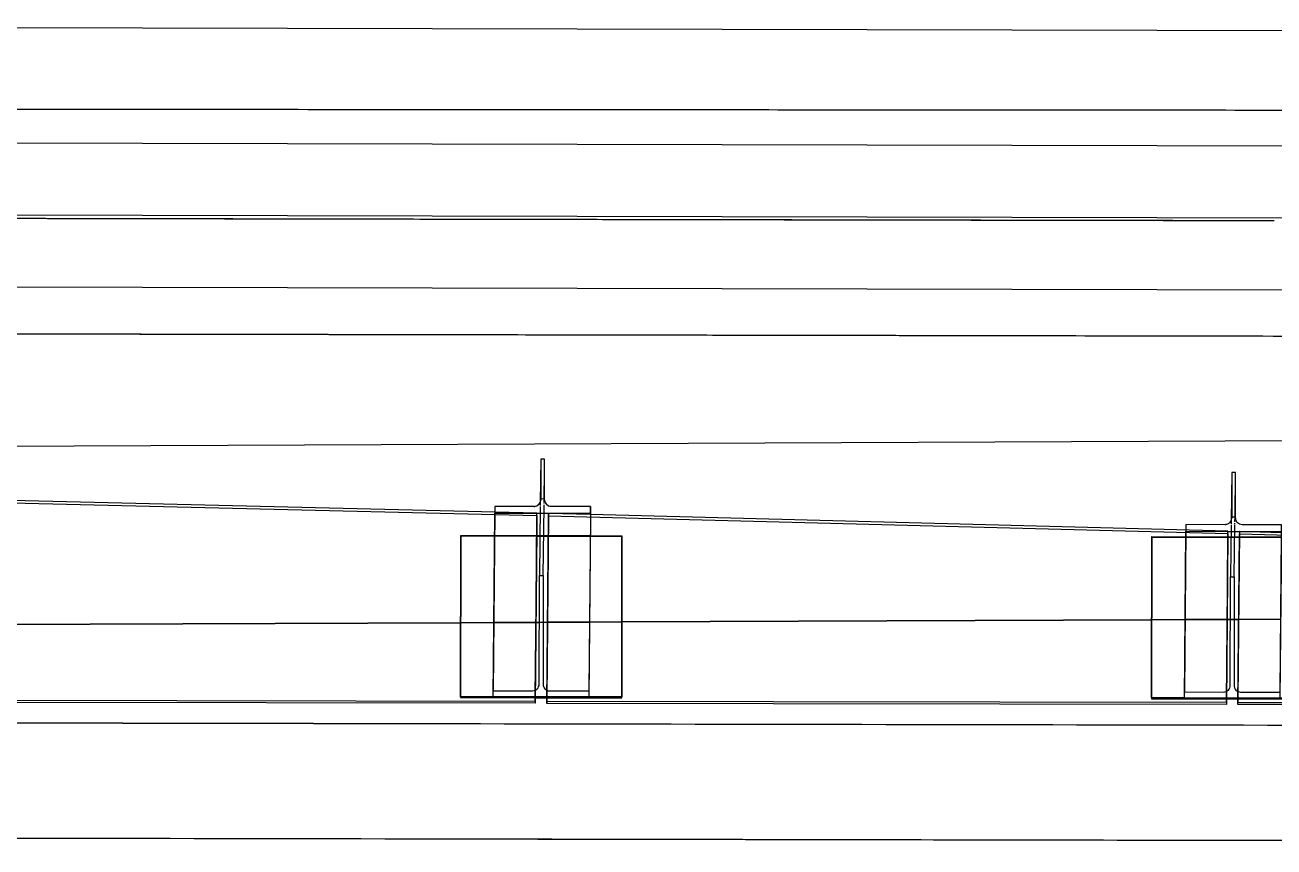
# Model space of a CAD drawing. Header units: metres. Extents: x -1161 to -1080, y 3 to 563.
# Drawn here: x -1099.566 to -1097.397, y 509.247 to 510.674 of the extents above; entities that cross this region are included whole.
import ezdxf

# ---------------------------------------------------------------- set-up
doc = ezdxf.new("R2010")
doc.units = ezdxf.units.M
doc.layers.add('A-GENM', color=7, linetype='Continuous', lineweight=35)

# ---------------------------------------------------------------- blocks, each defined once
blk = doc.blocks.new('CappingBeam_RS39A_CB04 - CappingBeam_RS39A_CB04-57951987-DRG-2873171 - BARRIER LAYOUT')
at = {"layer": 'A-GENM', "color": 253, "lineweight": 25, "true_color": 0xa3a3a3}
blk.add_open_spline([(109.4872, -4.711), (109.5435, -4.9245), (109.6562, -5.3515), (109.8816, -6.2056), (110.1633, -7.2733), (110.5014, -8.5546), (110.8394, -9.8358), (111.1775, -11.1169), (111.5155, -12.398), (111.8487, -13.6607), (112.0692, -14.4963), (112.177, -14.9048)], degree=3, knots=[0, 0, 0, 0, 0.0208333, 0.0416667, 0.0833333, 0.125, 0.1666667, 0.2083333, 0.25, 0.2916667, 0.3315316, 0.3315316, 0.3315316, 0.3315316], dxfattribs=at)
at = {"layer": 'A-GENM', "color": 9, "lineweight": 25, "true_color": 0xbebebe}
for points in [[(109.8253, -5.9921), (109.9379, -6.4192), (110.0506, -6.8463), (110.1633, -7.2733)], [(110.1633, -7.2733), (110.276, -7.7004), (110.3887, -8.1275), (110.5014, -8.5546)], [(110.5014, -8.5546), (110.6141, -8.9816), (110.7268, -9.4087), (110.8394, -9.8358)]]:
    blk.add_open_spline(points, degree=3, dxfattribs=at)
blk = doc.blocks.new('StitchPour_RS39A_05 - StitchPour_RS39A_05-60503718-DRG-2873171 - BARRIER LAYOUT')
at = {"layer": 'A-GENM', "color": 253, "lineweight": 25, "true_color": 0xa3a3a3}
blk.add_open_spline([(109.3269, -4.8872), (109.3722, -5.059), (109.4739, -5.4444), (109.6883, -6.2568), (109.97, -7.3246), (110.3081, -8.6059), (110.6461, -9.8872), (110.9842, -11.1684), (111.3223, -12.4497), (111.6554, -13.7122), (111.8759, -14.5478), (111.9837, -14.9562)], degree=3, knots=[0.004072, 0.004072, 0.004072, 0.004072, 0.0208333, 0.0416667, 0.0833333, 0.125, 0.1666667, 0.2083333, 0.25, 0.2916667, 0.3315159, 0.3315159, 0.3315159, 0.3315159], dxfattribs=at)
at = {"layer": 'A-GENM', "color": 9, "lineweight": 25, "true_color": 0xbebebe}
for points in [[(109.6319, -6.0433), (109.7446, -6.4704), (109.8573, -6.8975), (109.97, -7.3246)], [(109.97, -7.3246), (109.975, -7.3435), (109.98, -7.3624), (109.9849, -7.3813)], [(110.2112, -8.2388), (110.2435, -8.3611), (110.2758, -8.4835), (110.3081, -8.6059)], [(110.3081, -8.6059), (110.4208, -9.033), (110.5335, -9.4601), (110.6461, -9.8872)]]:
    blk.add_open_spline(points, degree=3, dxfattribs=at)
at = {"layer": 'A-GENM', "color": 253, "lineweight": 25, "true_color": 0xa3a3a3}
blk.add_open_spline([(109.9849, -7.3813), (110.0604, -7.6671), (110.1358, -7.9529), (110.2112, -8.2388)], degree=3, dxfattribs=at)
blk = doc.blocks.new('SCR_SW_2 - SCR_SW_2-66993693-DRG-2873171 - BARRIER LAYOUT')
at = {"layer": 'A-GENM', "color": 253, "lineweight": 25, "true_color": 0xa3a3a3}
for p, q in [((0, -0.004), (0.0024, 0.3482)), ((0.0023, 0.3482), (0.002, 0.2944)), ((0.0024, 0.3522), (0.0023, 0.3482)), ((0.0024, 0.3482), (0.0024, 0.3522)), ((0.0754, 0.3506), (0.0024, 0.3522)), ((0.0024, 0.3482), (1.1823, 0.3222)), ((1.1823, 0.3262), (0.0754, 0.3506)), ((1.1822, 0.3222), (1.1823, 0.326)), ((1.1823, 0.3222), (1.1823, 0.3262)), ((1.1812, 0.1697), (1.1822, 0.3222)), ((1.1823, 0.3222), (1.1821, 0.2965)), ((0.002, 0.2944), (0, 0)), ((1.1821, 0.2965), (1.18, -0.0039)), ((1.18, 0.0059), (1.1812, 0.1697)), ((0.0001, 0), (1.18, 0)), ((1.18, 0), (1.18, 0.0059)), ((1.18, 0), (1.18, -0.0039)), ((0, 0), (0, -0.004)), ((0.1213, -0.004), (0, -0.004)), ((1.18, -0.0039), (0.1213, -0.004))]:
    blk.add_line(p, q, dxfattribs=at)
blk = doc.blocks.new('SCR_SW_3 - SCR_SW_3-66993694-DRG-2873171 - BARRIER LAYOUT')
at = {"layer": 'A-GENM', "color": 253, "lineweight": 25, "true_color": 0xa3a3a3}
for p, q in [((0.0022, 0.3218), (0.0022, 0.3257)), ((0.0022, 0.3257), (0.0022, 0.3218)), ((0.0752, 0.3239), (0.0022, 0.3257)), ((0, -0.004), (0.0022, 0.3218)), ((0.0022, 0.3218), (0.0001, 0.0059)), ((0.0022, 0.3218), (1.182, 0.2929)), ((1.182, 0.2969), (0.0752, 0.3239)), ((1.182, 0.2929), (1.1801, -0.004)), ((1.1814, 0.1992), (1.182, 0.2966)), ((1.182, 0.2929), (1.182, 0.2969)), ((1.1801, 0), (1.1814, 0.1992)), ((0.0001, 0.0059), (0, 0)), ((0, 0), (0, -0.004)), ((0, 0), (1.1801, 0)), ((1.1801, -0.004), (0, -0.004)), ((1.1801, 0), (1.1801, -0.004))]:
    blk.add_line(p, q, dxfattribs=at)
blk = doc.blocks.new('SCR_SW_4 - SCR_SW_4-66993695-DRG-2873171 - BARRIER LAYOUT')
at = {"layer": 'A-GENM', "color": 253, "lineweight": 25, "true_color": 0xa3a3a3}
for p, q in [((0.0067, 0.2675), (1.1004, 0.2963)), ((1.1004, 0.2924), (0.0067, 0.2635)), ((1.1004, 0.2963), (1.1004, 0.2924)), ((1.1004, 0.2963), (1.1024, 0.0059)), ((1.1025, -0.0039), (1.1004, 0.2924)), ((0, 0), (0.0067, 0.2672)), ((0.0067, 0.2635), (0, -0.004)), ((0.0067, 0.2635), (0.0067, 0.2675)), ((1.1024, 0), (0.0001, 0)), ((1.1024, 0.0059), (1.1025, 0)), ((1.1025, -0.0039), (1.1025, 0)), ((0, 0), (0, -0.004)), ((0, -0.004), (1.1025, -0.0039))]:
    blk.add_line(p, q, dxfattribs=at)
blk = doc.blocks.new('POST_2180_1B_310UB - 1B-68650721-DRG-2873171 - BARRIER LAYOUT')
at = {"layer": 'A-GENM', "color": 253, "lineweight": 25, "true_color": 0xa3a3a3}
for p, q in [((-1098.67, 509.9198), (-1098.6709, 509.8449)), ((-1098.6633, 509.9198), (-1098.67, 509.9198)), ((-1098.67, 509.9198), (-1098.67, 509.8992)), ((-1098.6636, 509.8999), (-1098.6633, 509.9198)), ((-1098.6633, 509.8991), (-1098.6633, 509.9198)), ((-1098.67, 509.8992), (-1098.67, 509.851)), ((-1098.6642, 509.8494), (-1098.6636, 509.8991)), ((-1098.6633, 509.8509), (-1098.6633, 509.8991)), ((-1098.6734, 509.8412), (-1098.6771, 509.8388)), ((-1098.6709, 509.8428), (-1098.671, 509.8396)), ((-1098.6709, 509.8449), (-1098.6709, 509.8431)), ((-1098.67, 509.851), (-1098.67, 509.8492)), ((-1098.6633, 509.8509), (-1098.67, 509.851)), ((-1098.6642, 509.8473), (-1098.6642, 509.8492)), ((-1098.6642, 509.8453), (-1098.6642, 509.847)), ((-1098.6642, 509.8429), (-1098.6642, 509.8445)), ((-1098.6633, 509.8492), (-1098.6633, 509.8509)), ((-1098.6563, 509.8387), (-1098.66, 509.8412)), ((-1098.7498, 509.8282), (-1098.7525, 509.5183)), ((-1098.7525, 509.5063), (-1098.7497, 509.8264)), ((-1098.7497, 509.838), (-1098.7498, 509.8282)), ((-1098.6814, 509.8379), (-1098.7497, 509.838)), ((-1098.7497, 509.838), (-1098.7497, 509.8282)), ((-1098.7497, 509.8282), (-1098.7497, 509.8264)), ((-1098.7497, 509.8264), (-1098.6767, 509.8262)), ((-1098.6792, 509.8381), (-1098.6803, 509.838)), ((-1098.6771, 509.8388), (-1098.6792, 509.8381)), ((-1098.6767, 509.8262), (-1098.5837, 509.8261)), ((-1098.671, 509.8379), (-1098.6724, 509.7181)), ((-1098.6657, 509.718), (-1098.6643, 509.8379)), ((-1098.6643, 509.8387), (-1098.6643, 509.8406)), ((-1098.6542, 509.8381), (-1098.6563, 509.8387)), ((-1098.6519, 509.8379), (-1098.6542, 509.8381)), ((-1098.5837, 509.8377), (-1098.6519, 509.8379)), ((-1098.5838, 509.8201), (-1098.5865, 509.518)), ((-1098.5838, 509.8201), (-1098.5865, 509.506)), ((-1098.5837, 509.8377), (-1098.5838, 509.8261)), ((-1098.5838, 509.8261), (-1098.5838, 509.8241)), ((-1098.5838, 509.8241), (-1098.5838, 509.8201)), ((-1098.5837, 509.824), (-1098.5838, 509.8201)), ((-1098.5837, 509.8261), (-1098.5837, 509.8377)), ((-1098.5837, 509.8261), (-1098.5837, 509.824)), ((-1098.6728, 509.5297), (-1098.6724, 509.7181)), ((-1098.6714, 509.7181), (-1098.6657, 509.718)), ((-1098.6657, 509.718), (-1098.6661, 509.5297)), ((-1098.7525, 509.5063), (-1098.7525, 509.5183)), ((-1098.7524, 509.5183), (-1098.6842, 509.5181)), ((-1098.6842, 509.5181), (-1098.682, 509.5184)), ((-1098.682, 509.5184), (-1098.6798, 509.519)), ((-1098.6794, 509.5193), (-1098.6761, 509.5215)), ((-1098.6628, 509.5215), (-1098.6593, 509.5191)), ((-1098.6591, 509.519), (-1098.657, 509.5183)), ((-1098.657, 509.5183), (-1098.6547, 509.5181)), ((-1098.6547, 509.5181), (-1098.5865, 509.518)), ((-1098.5865, 509.518), (-1098.5865, 509.506)), ((-1098.6795, 509.5061), (-1098.7525, 509.5063)), ((-1098.6594, 509.5061), (-1098.6795, 509.5061)), ((-1098.5865, 509.506), (-1098.6594, 509.5061))]:
    blk.add_line(p, q, dxfattribs=at)
for centre, start_param, end_param in [((-1098.6814, 509.8492), 2.363455, 3.148876), ((-1098.6519, 509.8491), 0.00726, 0.792682), ((-1098.6814, 509.8492), 1.578068, 1.628111), ((-1098.6814, 509.8492), 1.628111, 1.678153)]:
    blk.add_ellipse(centre, major_axis=(-0.0114, 0.0001), ratio=0.989162, start_param=start_param, end_param=end_param, dxfattribs=at)
for points in [[(-1098.6761, 509.5215), (-1098.675, 509.5226), (-1098.6734, 509.5252), (-1098.6728, 509.5282), (-1098.6728, 509.5297)], [(-1098.6661, 509.5297), (-1098.6661, 509.5281), (-1098.6655, 509.5252), (-1098.6639, 509.5226), (-1098.6628, 509.5215)]]:
    blk.add_open_spline(points, degree=3, dxfattribs=at)
blk = doc.blocks.new('POST_1980_1B_310UB - 1B-68650722-DRG-2873171 - BARRIER LAYOUT')
at = {"layer": 'A-GENM', "color": 253, "lineweight": 25, "true_color": 0xa3a3a3}
for p, q in [((-1097.4703, 509.8967), (-1097.4713, 509.8131)), ((-1097.4636, 509.8967), (-1097.4703, 509.8967)), ((-1097.4703, 509.8967), (-1097.4703, 509.8677)), ((-1097.4645, 509.8179), (-1097.4636, 509.8967)), ((-1097.4636, 509.8676), (-1097.4636, 509.8967)), ((-1097.4703, 509.8677), (-1097.4703, 509.8195)), ((-1097.4636, 509.8194), (-1097.4636, 509.8676)), ((-1097.4703, 509.8195), (-1097.4703, 509.8177)), ((-1097.4636, 509.8194), (-1097.4703, 509.8195)), ((-1097.4636, 509.8177), (-1097.4636, 509.8194)), ((-1097.5499, 509.8065), (-1097.55, 509.7969)), ((-1097.5499, 509.8065), (-1097.55, 509.7969)), ((-1097.4817, 509.8064), (-1097.5499, 509.8065)), ((-1097.4794, 509.8066), (-1097.4806, 509.8065)), ((-1097.4773, 509.8073), (-1097.4794, 509.8066)), ((-1097.4736, 509.8097), (-1097.4773, 509.8073)), ((-1097.4714, 509.8064), (-1097.4725, 509.7159)), ((-1097.4713, 509.8131), (-1097.4713, 509.8116)), ((-1097.4713, 509.8113), (-1097.4713, 509.8081)), ((-1097.4658, 509.7159), (-1097.4647, 509.8064)), ((-1097.4646, 509.8139), (-1097.4646, 509.8155)), ((-1097.4646, 509.8114), (-1097.4646, 509.813)), ((-1097.4646, 509.8072), (-1097.4646, 509.8091)), ((-1097.4645, 509.8158), (-1097.4645, 509.8177)), ((-1097.4566, 509.8072), (-1097.4603, 509.8097)), ((-1097.4544, 509.8066), (-1097.4566, 509.8072)), ((-1097.4522, 509.8064), (-1097.4544, 509.8066)), ((-1097.3839, 509.8062), (-1097.4522, 509.8064)), ((-1097.384, 509.7946), (-1097.3839, 509.8062)), ((-1097.3839, 509.8062), (-1097.384, 509.7946)), ((-1097.55, 509.7967), (-1097.5525, 509.5161)), ((-1097.5525, 509.5041), (-1097.55, 509.7949)), ((-1097.55, 509.7967), (-1097.55, 509.7949)), ((-1097.55, 509.7949), (-1097.477, 509.7947)), ((-1097.477, 509.7947), (-1097.384, 509.7946)), ((-1097.3841, 509.7884), (-1097.3865, 509.5158)), ((-1097.384, 509.7884), (-1097.3865, 509.5038)), ((-1097.384, 509.7946), (-1097.3841, 509.7924)), ((-1097.3841, 509.7924), (-1097.3841, 509.7884)), ((-1097.384, 509.7946), (-1097.384, 509.7924)), ((-1097.384, 509.7924), (-1097.384, 509.7884)), ((-1097.4728, 509.5276), (-1097.4725, 509.7159)), ((-1097.4712, 509.7159), (-1097.4658, 509.7159)), ((-1097.4658, 509.7159), (-1097.4661, 509.5275)), ((-1097.5525, 509.5041), (-1097.5525, 509.5161)), ((-1097.5524, 509.5161), (-1097.4842, 509.516)), ((-1097.4842, 509.516), (-1097.482, 509.5162)), ((-1097.482, 509.5162), (-1097.4798, 509.5169)), ((-1097.4793, 509.5172), (-1097.4761, 509.5194)), ((-1097.4628, 509.5194), (-1097.4594, 509.517)), ((-1097.4591, 509.5168), (-1097.457, 509.5162)), ((-1097.457, 509.5162), (-1097.4547, 509.5159)), ((-1097.4547, 509.5159), (-1097.3865, 509.5158)), ((-1097.3865, 509.5158), (-1097.3865, 509.5038)), ((-1097.4794, 509.504), (-1097.5525, 509.5041)), ((-1097.4595, 509.504), (-1097.4794, 509.504)), ((-1097.3865, 509.5038), (-1097.4595, 509.504))]:
    blk.add_line(p, q, dxfattribs=at)
for centre, start_param, end_param in [((-1097.4817, 509.8177), 1.578068, 1.628111), ((-1097.4817, 509.8177), 1.628111, 1.678153), ((-1097.4817, 509.8177), 2.363455, 3.148876), ((-1097.4522, 509.8176), 0.00726, 0.792682)]:
    blk.add_ellipse(centre, major_axis=(-0.0114, 0.0001), ratio=0.989162, start_param=start_param, end_param=end_param, dxfattribs=at)
for points in [[(-1097.4761, 509.5194), (-1097.475, 509.5205), (-1097.4734, 509.523), (-1097.4728, 509.526), (-1097.4728, 509.5276)], [(-1097.4661, 509.5275), (-1097.4661, 509.526), (-1097.4655, 509.523), (-1097.4639, 509.5205), (-1097.4628, 509.5194)]]:
    blk.add_open_spline(points, degree=3, dxfattribs=at)
blk = doc.blocks.new('PLATE ph - PLATE ph-V10-DRG-2873171 - BARRIER LAYOUT')
at = {"layer": 'A-GENM', "color": 253, "lineweight": 25, "true_color": 0xa3a3a3}
for p, q in [((-1098.8095, 509.5079), (-1098.809, 509.7878)), ((-1098.809, 509.7863), (-1098.8095, 509.5064)), ((-1098.809, 509.7878), (-1098.75, 509.7877)), ((-1098.809, 509.7863), (-1098.809, 509.7878)), ((-1098.7501, 509.7862), (-1098.809, 509.7863)), ((-1098.677, 509.786), (-1098.7501, 509.7862)), ((-1098.75, 509.7877), (-1098.677, 509.7875)), ((-1098.677, 509.7875), (-1098.6716, 509.7875)), ((-1098.6723, 509.786), (-1098.677, 509.786)), ((-1098.6706, 509.7875), (-1098.6571, 509.7875)), ((-1098.6571, 509.786), (-1098.6706, 509.786)), ((-1098.6571, 509.7875), (-1098.584, 509.7874)), ((-1098.5841, 509.7859), (-1098.6571, 509.786)), ((-1098.529, 509.7858), (-1098.5841, 509.7859)), ((-1098.584, 509.7874), (-1098.529, 509.7873)), ((-1098.529, 509.7873), (-1098.5295, 509.5074)), ((-1098.5295, 509.5059), (-1098.529, 509.7858)), ((-1098.529, 509.7873), (-1098.529, 509.7858)), ((-1098.7525, 509.5078), (-1098.8095, 509.5079)), ((-1098.8095, 509.5079), (-1098.8095, 509.5064)), ((-1098.8095, 509.5064), (-1098.6795, 509.5061)), ((-1098.6795, 509.5076), (-1098.7525, 509.5078)), ((-1098.6594, 509.5076), (-1098.6795, 509.5076)), ((-1098.6795, 509.5061), (-1098.6594, 509.5061)), ((-1098.5865, 509.5075), (-1098.6594, 509.5076)), ((-1098.6594, 509.5061), (-1098.5295, 509.5059)), ((-1098.5295, 509.5074), (-1098.5865, 509.5075)), ((-1098.5295, 509.5059), (-1098.5295, 509.5074))]:
    blk.add_line(p, q, dxfattribs=at)
blk = doc.blocks.new('PLATE ph - PLATE ph-V11-DRG-2873171 - BARRIER LAYOUT')
at = {"layer": 'A-GENM', "color": 253, "lineweight": 25, "true_color": 0xa3a3a3}
for p, q in [((-1097.6095, 509.5057), (-1097.609, 509.7856)), ((-1097.609, 509.7841), (-1097.6095, 509.5042)), ((-1097.609, 509.7856), (-1097.55, 509.7855)), ((-1097.609, 509.7841), (-1097.609, 509.7856)), ((-1097.5501, 509.784), (-1097.609, 509.7841)), ((-1097.4771, 509.7839), (-1097.5501, 509.784)), ((-1097.55, 509.7855), (-1097.4771, 509.7854)), ((-1097.4771, 509.7854), (-1097.4716, 509.7854)), ((-1097.4723, 509.7839), (-1097.4771, 509.7839)), ((-1097.4706, 509.7854), (-1097.457, 509.7854)), ((-1097.457, 509.7839), (-1097.4706, 509.7839)), ((-1097.457, 509.7854), (-1097.384, 509.7852)), ((-1097.3841, 509.7837), (-1097.457, 509.7839)), ((-1097.329, 509.7836), (-1097.3841, 509.7837)), ((-1097.384, 509.7852), (-1097.329, 509.7851)), ((-1097.329, 509.7851), (-1097.3295, 509.5052)), ((-1097.3295, 509.5038), (-1097.329, 509.7836)), ((-1097.329, 509.7851), (-1097.329, 509.7836)), ((-1097.5525, 509.5056), (-1097.6095, 509.5057)), ((-1097.6095, 509.5057), (-1097.6095, 509.5042)), ((-1097.6095, 509.5042), (-1097.4794, 509.504)), ((-1097.4794, 509.5055), (-1097.5525, 509.5056)), ((-1097.4595, 509.5055), (-1097.4794, 509.5055)), ((-1097.4794, 509.504), (-1097.4595, 509.504)), ((-1097.3865, 509.5053), (-1097.4595, 509.5055)), ((-1097.4595, 509.504), (-1097.3295, 509.5038)), ((-1097.3295, 509.5052), (-1097.3865, 509.5053)), ((-1097.3295, 509.5038), (-1097.3295, 509.5052))]:
    blk.add_line(p, q, dxfattribs=at)
blk = doc.blocks.new('Top of Pavement - RL A - Top of Pavement - RL A-68818558-DRG-2873171 - BARRIER LAYOUT')
at = {"layer": 'A-GENM', "color": 9, "lineweight": 25, "true_color": 0xbebebe}
for points, knots in [([(110.3205, -5.2228), (110.3358, -5.2808), (110.3791, -5.4446), (110.4502, -5.7142), (110.5618, -6.1374), (110.7014, -6.6663), (110.8689, -7.301), (111.0364, -7.9357), (111.2038, -8.5704), (111.3713, -9.2051), (111.5388, -9.8398), (111.7063, -10.4745), (111.8179, -10.8976), (111.8737, -11.1092)], [0.66693572, 0.66693572, 0.66693572, 0.66693572, 0.66818182, 0.67045455, 0.67272727, 0.67727273, 0.68181818, 0.68636364, 0.69090909, 0.69545455, 0.7, 0.70454545, 0.70909091, 0.70909091, 0.70909091, 0.70909091]), ([(111.35, -8.3409), (111.3102, -8.19), (111.2145, -7.8275), (111.1189, -7.465), (111.063, -7.2534)], [0.310393683, 0.310393683, 0.310393683, 0.310393683, 0.313636364, 0.318181818, 0.318181818, 0.318181818, 0.318181818])]:
    blk.add_open_spline(points, degree=3, knots=knots, dxfattribs=at)
blk.add_open_spline([(111.063, -7.2534), (111.0072, -7.0418), (110.8955, -6.6187), (110.7839, -6.1955), (110.7281, -5.9839)], degree=3, dxfattribs=at)
blk = doc.blocks.new('T2DPAA-T2D-C3S-RS-M3D-100334_rvt-1-DRG-2873171 - BARRIER LAYOUT')
at = {"layer": 'A-GENM', "color": 253, "lineweight": 25, "true_color": 0xa3a3a3}
for p, q in [((-1101.3812, 510.6736), (-1096.6013, 510.662)), ((-1101.3816, 510.4736), (-1096.6016, 510.462)), ((-1101.3818, 510.3486), (-1096.6018, 510.337)), ((-1101.382, 510.2236), (-1096.6021, 510.212)), ((-1101.0621, 509.9367), (-1096.6025, 509.9555)), ((-1101.0621, 509.9367), (-1096.6025, 509.9555)), ((-1099.7293, 509.6325), (-1098.8092, 509.6363)), ((-1098.8092, 509.6363), (-1099.7293, 509.6325)), ((-1098.8092, 509.6363), (-1098.7513, 509.6366)), ((-1098.7513, 509.6366), (-1098.8092, 509.6363)), ((-1098.7513, 509.6366), (-1098.6783, 509.6369)), ((-1098.6783, 509.6369), (-1098.7513, 509.6366)), ((-1098.6783, 509.6369), (-1098.6726, 509.6369)), ((-1098.6726, 509.6369), (-1098.6783, 509.6369)), ((-1098.672, 509.6369), (-1098.6583, 509.637)), ((-1098.6583, 509.637), (-1098.672, 509.6369)), ((-1098.6583, 509.637), (-1098.5853, 509.6373)), ((-1098.5853, 509.6373), (-1098.6583, 509.637)), ((-1098.5853, 509.6373), (-1098.5292, 509.6375)), ((-1098.5292, 509.6375), (-1098.5853, 509.6373)), ((-1098.5292, 509.6375), (-1097.6092, 509.6414)), ((-1097.6092, 509.6414), (-1098.5292, 509.6375)), ((-1097.6092, 509.6414), (-1097.5513, 509.6416)), ((-1097.5513, 509.6416), (-1097.6092, 509.6414)), ((-1097.5513, 509.6416), (-1097.4783, 509.6419)), ((-1097.4783, 509.6419), (-1097.5513, 509.6416)), ((-1097.4783, 509.6419), (-1097.4726, 509.642)), ((-1097.4726, 509.642), (-1097.4783, 509.6419)), ((-1097.472, 509.642), (-1097.4583, 509.642)), ((-1097.4583, 509.642), (-1097.472, 509.642)), ((-1097.4583, 509.642), (-1097.3853, 509.6423)), ((-1097.3853, 509.6423), (-1097.4583, 509.642))]:
    blk.add_line(p, q, dxfattribs=at)
at = {"layer": 'A-GENM', "color": 9, "lineweight": 25, "true_color": 0xbebebe}
for points, knots in [([(-1098.4481, 510.5262), (-1098.5407, 510.5263), (-1098.7218, 510.5264), (-1098.9915, 510.5266), (-1099.3455, 510.5268), (-1099.6996, 510.527), (-1100.0537, 510.5273), (-1100.2927, 510.5276), (-1100.4432, 510.5277), (-1100.5052, 510.5278)], [0.38633, 0.38633, 0.38633, 0.38633, 0.4444444, 0.5, 0.5555556, 0.6666667, 0.7222222, 0.7777778, 0.8166855, 0.8166855, 0.8166855, 0.8166855]), ([(-1097.3968, 510.3337), (-1097.5436, 510.3339), (-1097.8727, 510.3345), (-1098.3843, 510.3354), (-1098.9313, 510.3364), (-1099.4784, 510.3374), (-1100.0254, 510.3384), (-1100.5725, 510.3393), (-1101.0247, 510.3401), (-1101.2944, 510.3406), (-1101.3818, 510.3408)], [0.0194966, 0.0194966, 0.0194966, 0.0194966, 0.1, 0.2, 0.3, 0.4, 0.5, 0.6, 0.7, 0.7479316, 0.7479316, 0.7479316, 0.7479316]), ([(-1099.4538, 510.1375), (-1099.3576, 510.1373), (-1099.1653, 510.137), (-1098.7806, 510.1363), (-1098.4921, 510.1358), (-1098.2998, 510.1354)], [0.6, 0.6, 0.6, 0.6, 0.65, 0.7, 0.8, 0.8, 0.8, 0.8])]:
    blk.add_open_spline(points, degree=3, knots=knots, dxfattribs=at)
at = {"layer": 'A-GENM', "color": 253, "lineweight": 25, "true_color": 0xa3a3a3}
for points in [[(-1098.1948, 510.526), (-1098.2793, 510.5261), (-1098.3637, 510.5261), (-1098.4481, 510.5262)], [(-1097.6637, 510.5256), (-1097.8407, 510.5258), (-1098.0178, 510.5259), (-1098.1948, 510.526)], [(-1097.1326, 510.5253), (-1097.3096, 510.5254), (-1097.4867, 510.5255), (-1097.6637, 510.5256)]]:
    blk.add_open_spline(points, degree=3, dxfattribs=at)
at = {"layer": 'A-GENM', "color": 9, "lineweight": 25, "true_color": 0xbebebe}
for points in [[(-1100.6078, 510.1395), (-1100.4155, 510.1392), (-1100.0308, 510.1385), (-1099.6461, 510.1378), (-1099.4538, 510.1375)], [(-1098.2998, 510.1354), (-1098.1075, 510.1351), (-1097.7228, 510.1344), (-1097.3381, 510.1337), (-1097.1458, 510.1334)]]:
    blk.add_open_spline(points, degree=3, dxfattribs=at)
at = {"layer": 'A-GENM', "color": 253, "lineweight": 25, "true_color": 0xa3a3a3}
for name, p, rotation in [('Top of Pavement - RL A - Top of Pavement - RL A-68818558-DRG-2873171 - BARRIER LAYOUT', (-1134.0578, 404.8616), 75.11694444444437), ('CappingBeam_RS39A_CB04 - CappingBeam_RS39A_CB04-57951987-DRG-2873171 - BARRIER LAYOUT', (-1134.0578, 404.8616), 75.11694444444437), ('StitchPour_RS39A_05 - StitchPour_RS39A_05-60503718-DRG-2873171 - BARRIER LAYOUT', (-1134.0578, 404.8616), 75.11694444444437), ('SCR_SW_2 - SCR_SW_2-66993693-DRG-2873171 - BARRIER LAYOUT', (-1099.8595, 509.5024), 359.8981271850844), ('SCR_SW_3 - SCR_SW_3-66993694-DRG-2873171 - BARRIER LAYOUT', (-1098.6595, 509.5002), 359.8981270211997)]:
    blk.add_blockref(name, p, dxfattribs=dict(at, rotation=rotation))
for name in ['POST_2180_1B_310UB - 1B-68650721-DRG-2873171 - BARRIER LAYOUT', 'POST_1980_1B_310UB - 1B-68650722-DRG-2873171 - BARRIER LAYOUT', 'PLATE ph - PLATE ph-V10-DRG-2873171 - BARRIER LAYOUT', 'PLATE ph - PLATE ph-V11-DRG-2873171 - BARRIER LAYOUT']:
    blk.add_blockref(name, (0, 0), dxfattribs=at)
at = {"layer": 'A-GENM', "color": 253, "lineweight": 25, "true_color": 0xa3a3a3, "extrusion": (0, 0, -1), "rotation": 0.1018919239195572}
blk.add_blockref('SCR_SW_4 - SCR_SW_4-66993695-DRG-2873171 - BARRIER LAYOUT', (1096.3571, 509.4961), dxfattribs=at)

msp = doc.modelspace()

# ---------------------------------------------------------------- block references
at = {"lineweight": 5}
msp.add_blockref('T2DPAA-T2D-C3S-RS-M3D-100334_rvt-1-DRG-2873171 - BARRIER LAYOUT', (0, 0), dxfattribs=at)

doc.saveas('drawing.dxf')
